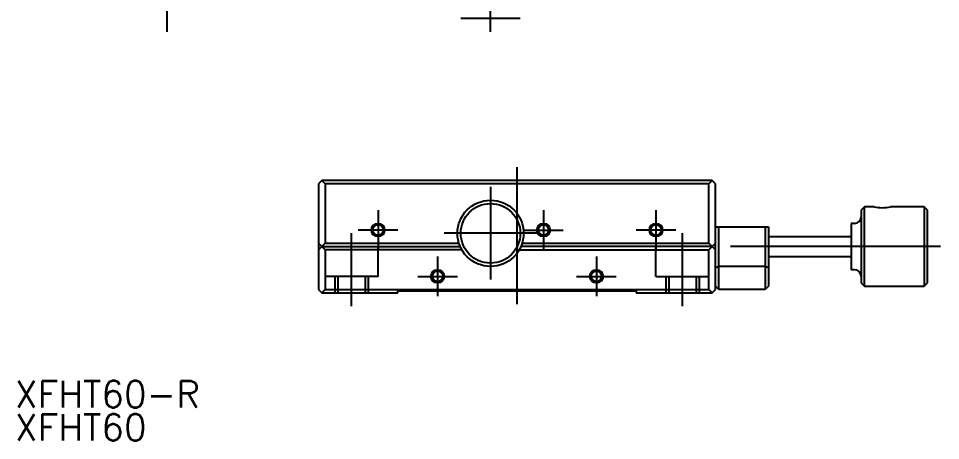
# Model space of a CAD drawing. Extents: x 1 to 275, y 0 to 187.
# Drawn here: x 0.5 to 139.8, y 0 to 63.8 of the extents above; entities that cross this region are included whole.
import ezdxf

# ---------------------------------------------------------------- set-up
doc = ezdxf.new("R2010")
doc.units = 0
doc.linetypes.add('CENTER', pattern=[50.8, 31.75, -6.35, 6.35, -6.35])
doc.linetypes.add('DASHED', pattern=[19.05, 12.7, -6.35])
doc.layers.get('0').update_dxf_attribs({"linetype": 'CONTINUOUS'})
doc.layers.add('CENTER', color=1, linetype='CENTER')
doc.styles.get("Standard").update_dxf_attribs({"font": 'txt.shx', "height": 3, "bigfont": 'bigfont.shx'})

# ---------------------------------------------------------------- blocks, each defined once
blk = doc.blocks.new('*U1')
at = {"color": 7, "linetype": 'CONTINUOUS'}
blk.add_text('XFHT60-R', height=4, dxfattribs=at).set_placement((0, 5))
blk = doc.blocks.new('*U2')
at = {"color": 7, "linetype": 'CONTINUOUS'}
blk.add_text('XFHT60', height=4, dxfattribs=at).set_placement((0, 0))

msp = doc.modelspace()

# ---------------------------------------------------------------- linework, layer by layer
at = {"color": 7, "linetype": 'CONTINUOUS'}
for p, q in [((76.34, 63.77), (67.34, 63.77)), ((46.34, 39.31), (45.84, 38.81)), ((105.34, 39.31), (46.34, 39.31)), ((46.34, 39.31), (46.84, 38.81)), ((104.84, 38.81), (105.34, 39.31)), ((105.84, 38.81), (105.34, 39.31)), ((45.84, 38.81), (45.84, 22.81)), ((46.84, 38.81), (46.84, 29.81)), ((104.84, 38.81), (46.84, 38.81)), ((104.84, 29.81), (104.84, 38.81)), ((105.84, 22.81), (105.84, 38.81)), ((128.34, 35.31), (127.84, 34.81)), ((129.81, 35.31), (128.34, 35.31)), ((128.34, 23.31), (128.34, 35.31)), ((137.34, 35.31), (132.26, 35.31)), ((137.84, 34.81), (137.34, 35.31)), ((137.34, 35.31), (137.34, 23.31)), ((127.84, 34.81), (127.84, 23.81)), ((137.84, 23.81), (137.84, 34.81)), ((105.84, 32.31), (113.84, 32.31)), ((106.34, 22.81), (106.34, 32.31)), ((113.34, 32.31), (113.34, 22.81)), ((113.84, 32.31), (113.84, 23.31)), ((126.84, 32.81), (126.34, 32.81)), ((126.34, 32.81), (126.34, 25.81)), ((113.84, 30.81), (126.34, 30.81)), ((46.84, 29.81), (45.84, 28.81)), ((45.84, 29.81), (46.84, 28.81)), ((46.34, 29.31), (67.25, 29.31)), ((46.84, 29.81), (67.07, 29.81)), ((105.34, 29.31), (76.42, 29.31)), ((76.61, 29.81), (104.84, 29.81)), ((104.84, 28.81), (105.84, 29.81)), ((105.84, 28.81), (104.84, 29.81)), ((46.84, 28.81), (46.84, 22.81)), ((67.51, 28.81), (46.84, 28.81)), ((76.17, 28.81), (104.84, 28.81)), ((104.84, 22.81), (104.84, 28.81)), ((113.84, 27.81), (126.34, 27.81)), ((106.34, 26.31), (105.84, 26.1)), ((113.34, 26.31), (106.34, 26.31)), ((113.84, 26.1), (113.34, 26.31)), ((126.84, 25.81), (126.34, 25.81)), ((127.84, 23.81), (128.34, 23.31)), ((137.34, 23.31), (137.84, 23.81)), ((45.84, 22.81), (46.34, 22.31)), ((46.84, 22.81), (46.34, 22.31)), ((46.34, 22.31), (57.84, 22.31)), ((46.84, 22.81), (104.84, 22.81)), ((57.84, 22.31), (57.84, 22.61)), ((57.84, 22.61), (93.84, 22.61)), ((93.84, 22.61), (93.84, 22.31)), ((93.84, 22.31), (105.34, 22.31)), ((104.84, 22.81), (105.34, 22.31)), ((105.34, 22.31), (105.84, 22.81)), ((106.34, 22.81), (105.84, 23.31)), ((113.34, 22.81), (106.34, 22.81)), ((113.84, 23.31), (113.34, 22.81)), ((128.34, 23.31), (137.34, 23.31))]:
    msp.add_line(p, q, dxfattribs=at)
at = {"color": 3, "linetype": 'DASHED'}
for p, q in [((54.84, 24.81), (54.84, 29.31)), ((96.84, 24.81), (96.84, 29.31)), ((54.84, 24.81), (46.84, 24.81)), ((48.34, 24.81), (48.34, 22.31)), ((48.77, 24.81), (48.77, 22.31)), ((52.9, 24.81), (52.9, 22.31)), ((53.34, 24.81), (53.34, 22.31)), ((96.84, 24.81), (104.84, 24.81)), ((98.34, 24.81), (98.34, 22.31)), ((98.77, 24.81), (98.77, 22.31)), ((102.9, 24.81), (102.9, 22.31)), ((103.34, 24.81), (103.34, 22.31))]:
    msp.add_line(p, q, dxfattribs=at)
at = {"color": 7, "linetype": 'CONTINUOUS'}
for centre, radius in [((71.84, 31.31), 5), ((71.84, 31.31), 4.5), ((54.84, 31.81), 0.783), ((79.84, 31.81), 0.783), ((96.84, 31.81), 0.783), ((63.84, 24.81), 0.783), ((87.84, 24.81), 0.783)]:
    msp.add_circle(centre, radius, dxfattribs=at)
at = {"color": 3, "linetype": 'CONTINUOUS'}
for centre in [(54.84, 31.81), (79.84, 31.81), (96.84, 31.81), (63.84, 24.81), (87.84, 24.81)]:
    msp.add_circle(centre, 1, dxfattribs=at)
at = {"color": 7, "linetype": 'CONTINUOUS'}
for centre, radius, start, end in [((131.04, 41.18), 6, 258.1754, 281.8246), ((126.84, 33.81), 1, 270, 0), ((126.84, 24.81), 1, 0, 90)]:
    msp.add_arc(centre, radius, start, end, dxfattribs=at)
at = {"layer": 'CENTER', "color": 1, "linetype": 'CENTER'}
for p, q in [((22.96, 61.77), (22.96, 84.27)), ((71.84, 61.77), (71.84, 84.27)), ((75.84, 41.31), (75.84, 20.61)), ((71.84, 38.31), (71.84, 24.31)), ((54.84, 34.81), (54.84, 28.81)), ((79.84, 34.81), (79.84, 28.81)), ((96.84, 34.81), (96.84, 28.81)), ((50.84, 20.31), (50.84, 31.31)), ((57.84, 31.81), (51.84, 31.81)), ((78.84, 31.31), (64.84, 31.31)), ((76.84, 31.81), (82.84, 31.81)), ((99.84, 31.81), (93.84, 31.81)), ((100.84, 20.31), (100.84, 31.31)), ((139.84, 29.31), (103.84, 29.31)), ((63.84, 27.81), (63.84, 21.81)), ((87.84, 27.81), (87.84, 21.81)), ((60.84, 24.81), (66.84, 24.81)), ((84.84, 24.81), (90.84, 24.81))]:
    msp.add_line(p, q, dxfattribs=at)

# ---------------------------------------------------------------- block references
at = {"color": 7, "linetype": 'CONTINUOUS'}
for name in ['*U1', '*U2']:
    msp.add_blockref(name, (0, 0), dxfattribs=at)

doc.saveas('drawing.dxf')
